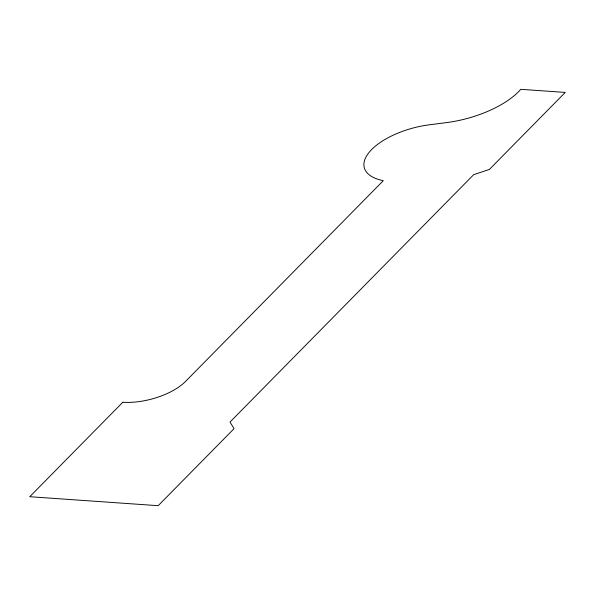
<?xml version="1.0" encoding="UTF-8"?>
<svg xmlns="http://www.w3.org/2000/svg" width="595" height="595" viewBox="0 0 595 595"><rect width="100%" height="100%" fill="white"/><g stroke="black" fill="none" stroke-linecap="round" stroke-linejoin="round"><path stroke-width="0.89" d="M122.793 402.257L29.75 496.713L158.181 505.683L234.058 428.653L229.997 422.063L473.68 174.662L489.373 169.449L565.25 92.418L520.796 89.317A72.114 32.405 -14.9 0 1 446.421 122.615L429.218 124.824A57.455 25.816 -14.9 0 0 369.227 152.223A57.455 25.816 -14.9 0 0 383.292 180.672L185.573 381.402A47.117 21.167 -14.9 0 1 122.793 402.257"/></g></svg>
